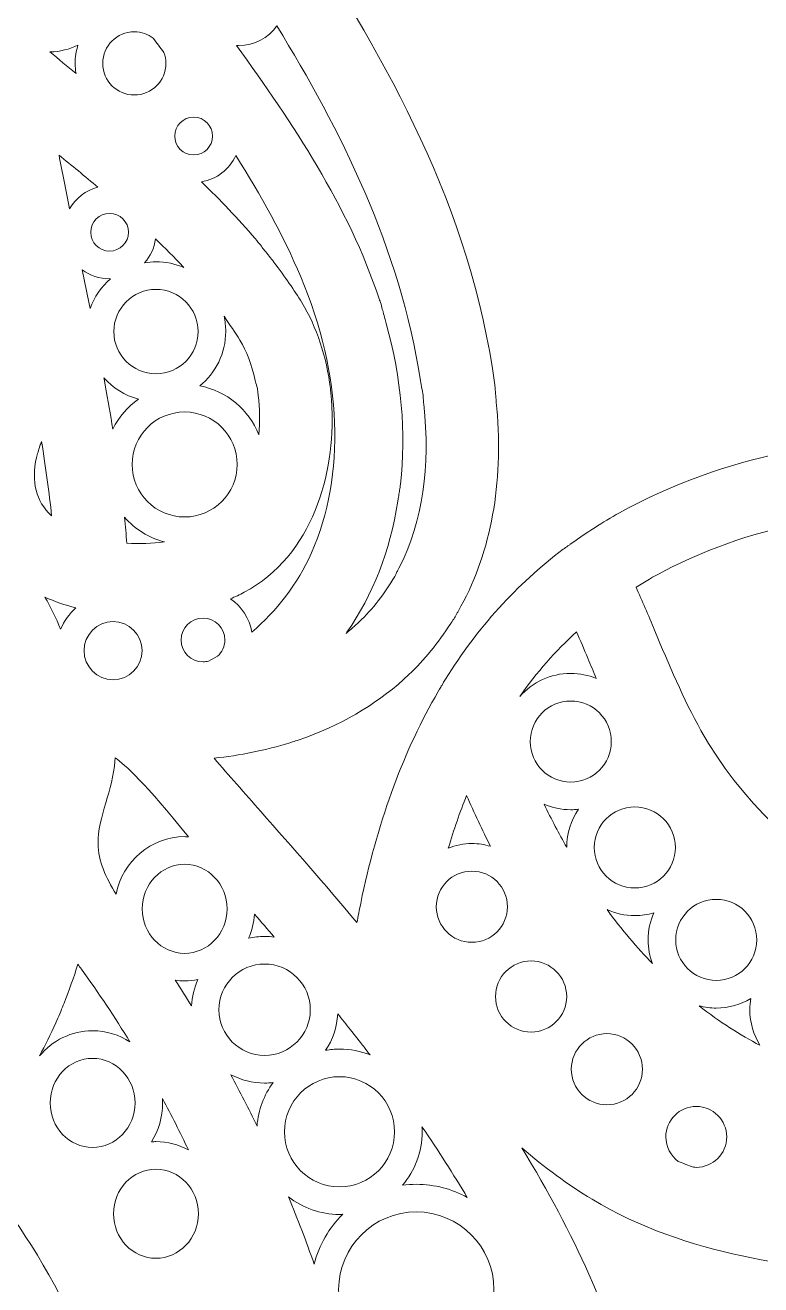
# Model space of a CAD drawing. Header units: millimetres. Extents: x 9 to 1276, y -340 to -50.
# Drawn here: x 516.1 to 569.4, y -254.1 to -162.9 of the extents above; entities that cross this region are included whole.
import ezdxf

# ---------------------------------------------------------------- set-up
doc = ezdxf.new("R2010")
doc.units = ezdxf.units.MM
doc.header["$MEASUREMENT"] = 0
doc.layers.add('Layer 3', color=7, linetype='Continuous')

msp = doc.modelspace()

# ---------------------------------------------------------------- linework, layer by layer
at = {"layer": 'Layer 3', "lineweight": 0}
for points, knots in [([(620.238, -206.34), (619.429, -204.712), (617.164, -200.766), (613.446, -198.856), (613.446, -198.856), (613.448, -198.716), (613.448, -198.716), (613.454, -198.375), (613.459, -198.034), (613.459, -197.692), (613.459, -159.728), (598.675, -124.036), (571.83, -97.192), (544.986, -70.347), (509.295, -55.563), (471.33, -55.563), (433.366, -55.563), (397.674, -70.347), (370.83, -97.192), (344.204, -123.818), (329.428, -159.202), (329.21, -196.848), (325.496, -198.758), (323.232, -202.702), (322.423, -204.329), (320.031, -209.144), (319.552, -215.312), (321.04, -222.166), (323.027, -231.3), (328.296, -238.465), (336.701, -243.465), (343.709, -264.142), (355.191, -282.553), (370.83, -298.192), (397.675, -325.037), (433.366, -339.821), (471.33, -339.821), (509.294, -339.821), (544.986, -325.037), (571.83, -298.192), (586.797, -283.226), (597.978, -265.664), (605.064, -245.993), (613.991, -240.984), (619.56, -233.645), (621.619, -224.176), (623.109, -217.322), (622.631, -211.155), (620.238, -206.34)], [0, 0, 0, 0, 1, 1, 1, 2, 2, 2, 3, 3, 3, 4, 4, 4, 5, 5, 5, 6, 6, 6, 7, 7, 7, 8, 8, 8, 9, 9, 9, 10, 10, 10, 11, 11, 11, 12, 12, 12, 13, 13, 13, 14, 14, 14, 15, 15, 15, 16, 16, 16, 16]), ([(333.933, -203.91), (334.33, -203.381), (334.8, -203.101), (335.901, -203.339), (336.025, -203.429), (336.233, -203.784), (336.219, -204.059), (336.219, -204.059), (335.793, -212.634), (335.793, -212.634), (335.769, -213.114), (336.09, -213.543), (336.557, -213.656), (337.024, -213.769), (337.506, -213.533), (337.704, -213.094), (337.704, -213.094), (341.231, -205.264), (341.231, -205.264), (342.476, -202.494), (341.638, -198.957), (339.239, -196.853), (338.062, -195.82), (336.526, -195.142), (334.842, -194.899), (335.55, -159.491), (349.716, -126.229), (374.793, -101.151), (400.581, -75.364), (434.868, -61.162), (471.337, -61.162), (507.806, -61.162), (542.093, -75.364), (567.881, -101.151), (593.48, -126.751), (607.662, -160.727), (607.868, -196.887), (606.192, -197.134), (604.614, -197.831), (603.436, -198.862), (601.035, -200.967), (600.197, -204.506), (601.445, -207.275), (601.445, -207.275), (604.971, -215.105), (604.971, -215.105), (605.169, -215.543), (605.65, -215.779), (606.117, -215.666), (606.584, -215.554), (606.905, -215.124), (606.882, -214.644), (606.882, -214.644), (606.455, -206.067), (606.455, -206.067), (606.441, -205.794), (606.651, -205.438), (606.775, -205.348), (607.872, -205.107), (608.343, -205.388), (608.743, -205.921), (610.844, -208.716), (609.908, -217.087), (608.508, -219.633), (605.828, -224.506), (600.89, -227.372), (592.969, -228.651), (582.51, -230.333), (570.761, -224.163), (565.036, -213.976), (563.76, -211.702), (562.703, -209.168), (561.682, -206.718), (561.218, -205.605), (560.775, -204.576), (560.337, -203.598), (560.992, -203.184), (561.617, -202.822), (562.232, -202.501), (569.501, -198.688), (576.215, -198.254), (581.617, -197.905), (587.259, -197.54), (592.587, -197.195), (595.165, -192.453), (596.795, -189.45), (595.476, -184.94), (594.311, -180.96), (593.628, -178.635), (593.275, -177.22), (593.26, -176.749), (593.476, -176.243), (593.83, -175.758), (594.235, -175.201), (595.27, -173.784), (596.558, -172.019), (596.297, -169.075), (596.131, -167.179), (595.486, -165.787), (594.868, -164.858), (595.3, -163.723), (595.731, -162.186), (595.731, -160.567), (595.731, -157.577), (592.846, -156.054), (590.728, -154.944), (590.723, -154.9), (590.718, -154.851), (590.714, -154.8), (590.693, -154.542), (590.773, -154.282), (590.937, -154.068), (593.063, -151.322), (595.369, -147.347), (594.282, -144.003), (593.731, -142.328), (592.07, -141.497), (589.319, -140.122), (584.126, -137.524), (578.903, -134.455), (575.867, -129.635), (573.449, -125.794), (572.177, -121.214), (570.946, -116.781), (569.834, -112.778), (568.685, -108.64), (566.685, -104.904), (562.941, -97.91), (553.576, -91.274), (546.06, -87.395), (536.918, -82.678), (528.815, -79.958), (519.788, -78.576), (508.686, -76.873), (497.263, -78.621), (484.867, -83.92), (478.189, -86.774), (473.064, -89.616), (469.235, -92.593), (458.021, -84.573), (441.934, -79.759), (426.01, -79.686), (426.01, -79.686), (425.642, -79.685), (425.642, -79.685), (407.145, -79.685), (390.988, -86.085), (380.148, -97.704), (380.129, -97.726), (380.11, -97.748), (380.092, -97.771), (380.092, -97.771), (378.327, -100.028), (378.327, -100.028), (376.316, -102.189), (375.001, -104.527), (374.419, -106.979), (374.419, -106.979), (374.338, -107.32), (374.338, -107.32), (372.549, -110.855), (371.467, -114.791), (370.593, -117.969), (369.894, -120.521), (369.233, -122.932), (368.375, -124.829), (364.975, -132.3), (357.7, -135.938), (353.352, -138.113), (350.603, -139.488), (348.943, -140.317), (348.39, -142), (347.271, -145.442), (349.721, -149.533), (351.983, -152.373), (351.976, -152.582), (351.962, -152.773), (351.945, -152.935), (349.826, -154.047), (346.944, -155.571), (346.944, -158.556), (346.944, -160.179), (347.375, -161.715), (347.807, -162.848), (347.19, -163.777), (346.545, -165.168), (346.378, -167.061), (346.117, -170.011), (347.408, -171.779), (348.445, -173.201), (348.867, -173.779), (349.205, -174.244), (349.411, -174.73), (349.401, -175.079), (349.197, -176.114), (348.357, -178.973), (347.196, -182.942), (345.879, -187.44), (347.51, -190.444), (350.09, -195.188), (355.419, -195.531), (361.061, -195.895), (366.455, -196.243), (373.169, -196.677), (380.443, -200.49), (381.059, -200.813), (381.684, -201.175), (382.338, -201.588), (381.899, -202.57), (381.455, -203.6), (380.991, -204.713), (379.972, -207.158), (378.918, -209.685), (377.639, -211.966), (371.916, -222.15), (360.171, -228.325), (349.707, -226.641), (341.785, -225.361), (336.847, -222.496), (334.166, -217.624), (332.775, -215.094), (331.752, -206.81), (333.933, -203.91)], [0, 0, 0, 0, 1, 1, 1, 2, 2, 2, 3, 3, 3, 4, 4, 4, 5, 5, 5, 6, 6, 6, 7, 7, 7, 8, 8, 8, 9, 9, 9, 10, 10, 10, 11, 11, 11, 12, 12, 12, 13, 13, 13, 14, 14, 14, 15, 15, 15, 16, 16, 16, 17, 17, 17, 18, 18, 18, 19, 19, 19, 20, 20, 20, 21, 21, 21, 22, 22, 22, 23, 23, 23, 24, 24, 24, 25, 25, 25, 26, 26, 26, 27, 27, 27, 28, 28, 28, 29, 29, 29, 30, 30, 30, 31, 31, 31, 32, 32, 32, 33, 33, 33, 34, 34, 34, 35, 35, 35, 36, 36, 36, 37, 37, 37, 38, 38, 38, 39, 39, 39, 40, 40, 40, 41, 41, 41, 42, 42, 42, 43, 43, 43, 44, 44, 44, 45, 45, 45, 46, 46, 46, 47, 47, 47, 48, 48, 48, 49, 49, 49, 50, 50, 50, 51, 51, 51, 52, 52, 52, 53, 53, 53, 54, 54, 54, 55, 55, 55, 56, 56, 56, 57, 57, 57, 58, 58, 58, 59, 59, 59, 60, 60, 60, 61, 61, 61, 62, 62, 62, 63, 63, 63, 64, 64, 64, 65, 65, 65, 66, 66, 66, 67, 67, 67, 68, 68, 68, 69, 69, 69, 70, 70, 70, 71, 71, 71, 72, 72, 72, 73, 73, 73, 74, 74, 74, 74]), ([(531.493, -111.912), (531.592, -111.829), (531.689, -111.745), (531.821, -111.631), (531.947, -111.522), (532.073, -111.413), (532.21, -111.307), (533.782, -110.097), (535.568, -108.999), (537.67, -107.949), (542.594, -105.488), (549.372, -104.999), (555.355, -106.672), (555.455, -106.7), (555.551, -106.733), (555.651, -106.766), (555.753, -106.8), (555.855, -106.833), (555.965, -106.868), (556.17, -106.93), (556.372, -106.994), (556.571, -107.061), (559.224, -107.954), (561.52, -109.263), (563.223, -110.851), (565.015, -114.047), (566.082, -117.932), (567.026, -121.367), (567.784, -124.13), (568.499, -126.74), (569.528, -129.01), (569.816, -129.645), (570.135, -130.274), (570.476, -130.883), (570.476, -130.883), (570.166, -130.825), (570.166, -130.825), (569.206, -130.645), (568.323, -130.825), (567.615, -131.348), (566.316, -132.306), (566.129, -133.911), (565.932, -135.613), (565.834, -136.458), (565.732, -137.332), (565.492, -138.15), (565.358, -138.606), (565.136, -139.041), (564.834, -139.444), (562.822, -142.117), (559.322, -143.127), (556.932, -143.18), (556.932, -143.18), (556.808, -143.182), (556.808, -143.182), (554.344, -143.182), (552.278, -141.71), (550.455, -140.412), (550.455, -140.412), (547.404, -138.237), (547.404, -138.237), (547.038, -137.977), (546.543, -137.991), (546.194, -138.275), (545.845, -138.557), (545.727, -139.038), (545.906, -139.45), (545.906, -139.45), (547.267, -142.58), (547.267, -142.58), (547.195, -142.566), (547.116, -142.541), (547.033, -142.502), (547.033, -142.502), (540.296, -139.31), (540.296, -139.31), (539.844, -139.096), (539.305, -139.248), (539.032, -139.665), (538.758, -140.082), (538.833, -140.637), (539.208, -140.966), (539.208, -140.966), (544.604, -145.694), (544.604, -145.694), (544.293, -145.847), (544.074, -146.155), (544.048, -146.516), (544.012, -146.988), (544.311, -147.42), (544.766, -147.552), (544.766, -147.552), (549.508, -148.929), (549.508, -148.929), (550.531, -149.227), (552.435, -149.781), (555.027, -149.781), (557.993, -149.781), (560.99, -149.046), (563.934, -147.597), (567.003, -146.087), (569.01, -143.814), (570.07, -140.647), (570.341, -139.835), (570.475, -138.648), (570.616, -137.392), (570.616, -137.392), (570.621, -137.351), (570.621, -137.351), (570.644, -137.144), (570.671, -136.908), (570.701, -136.657), (570.837, -135.53), (571.649, -134.601), (572.751, -134.292), (577.166, -139.91), (583.063, -142.857), (586.976, -144.813), (588.09, -145.368), (588.872, -145.778), (589.314, -146.036), (589.194, -147.193), (587.946, -149.613), (586.126, -151.673), (586.126, -151.673), (585.755, -152.09), (585.755, -152.09), (585.607, -152.256), (585.519, -152.467), (585.504, -152.69), (585.504, -152.69), (585.467, -153.252), (585.467, -153.252), (585.276, -156.338), (585.959, -158.328), (587.509, -159.173), (587.509, -159.173), (588.266, -159.574), (588.266, -159.574), (589.652, -160.3), (590.238, -160.704), (590.476, -160.893), (590.364, -162.414), (589.533, -163.972), (589.498, -164.038), (589.498, -164.038), (588.81, -165.284), (588.81, -165.284), (588.569, -165.722), (588.688, -166.272), (589.091, -166.57), (589.091, -166.57), (590.208, -167.398), (590.208, -167.398), (590.294, -167.474), (590.949, -168.1), (591.075, -169.531), (591.161, -170.519), (590.796, -171.019), (589.997, -172.115), (589.443, -172.876), (588.814, -173.738), (588.361, -174.877), (588.361, -174.877), (588.322, -174.975), (588.322, -174.975), (587.628, -176.801), (588.321, -179.166), (589.281, -182.443), (589.842, -184.359), (591.157, -188.846), (590.557, -189.949), (589.362, -192.149), (585.969, -192.369), (581.27, -192.673), (575.381, -193.054), (568.052, -193.528), (559.797, -197.857), (558.615, -198.476), (557.438, -199.199), (556.097, -200.132), (556.097, -200.132), (556.007, -200.194), (556.007, -200.194), (555.863, -200.293), (555.72, -200.392), (555.578, -200.494), (555.524, -200.533), (555.469, -200.572), (555.411, -200.611), (555.294, -200.69), (555.177, -200.771), (555.066, -200.855), (551.719, -203.372), (548.85, -206.538), (546.536, -210.265), (546.476, -210.363), (546.418, -210.463), (546.367, -210.553), (546.367, -210.553), (546.277, -210.709), (546.277, -210.709), (546.227, -210.793), (546.178, -210.877), (546.114, -210.987), (546.114, -210.987), (546.015, -211.16), (546.015, -211.16), (543.57, -215.344), (541.721, -220.311), (540.519, -225.924), (540.477, -226.114), (540.44, -226.309), (540.404, -226.497), (540.404, -226.497), (540.303, -227.01), (540.303, -227.01), (540.256, -227.246), (540.209, -227.481), (540.163, -227.724), (540.154, -227.775), (540.144, -227.826), (540.135, -227.876), (537.792, -225.071), (535.505, -222.47), (533.184, -219.846), (531.991, -218.498), (530.846, -217.202), (529.786, -215.975), (531.672, -215.786), (533.515, -215.41), (535.283, -214.853), (535.283, -214.853), (535.479, -214.793), (535.479, -214.793), (535.621, -214.751), (535.764, -214.709), (535.943, -214.648), (536.132, -214.582), (536.322, -214.516), (536.508, -214.447), (539.371, -213.38), (541.854, -211.86), (543.89, -209.929), (545.008, -208.868), (545.999, -207.658), (546.918, -206.229), (546.918, -206.229), (546.962, -206.168), (546.962, -206.168), (547.045, -206.054), (547.127, -205.938), (547.196, -205.823), (547.266, -205.71), (547.329, -205.591), (547.398, -205.462), (547.416, -205.426), (547.434, -205.39), (547.457, -205.351), (549.723, -201.388), (550.681, -196.615), (550.305, -191.16), (550.283, -190.849), (550.253, -190.533), (550.222, -190.211), (550.213, -190.121), (550.206, -190.032), (550.197, -189.902), (550.182, -189.712), (550.167, -189.522), (550.143, -189.323), (550.143, -189.323), (550.14, -189.267), (550.14, -189.267), (550.133, -189.167), (550.124, -189.067), (550.111, -188.962), (548.436, -176.202), (542.121, -165.188), (536.165, -156.096), (531.335, -148.724), (524.948, -137.517), (525.238, -125.358), (525.365, -119.952), (527.142, -115.869), (530.832, -112.506), (530.832, -112.506), (531.02, -112.334), (531.02, -112.334), (531.175, -112.192), (531.329, -112.049), (531.493, -111.912)], [0, 0, 0, 0, 1, 1, 1, 2, 2, 2, 3, 3, 3, 4, 4, 4, 5, 5, 5, 6, 6, 6, 7, 7, 7, 8, 8, 8, 9, 9, 9, 10, 10, 10, 11, 11, 11, 12, 12, 12, 13, 13, 13, 14, 14, 14, 15, 15, 15, 16, 16, 16, 17, 17, 17, 18, 18, 18, 19, 19, 19, 20, 20, 20, 21, 21, 21, 22, 22, 22, 23, 23, 23, 24, 24, 24, 25, 25, 25, 26, 26, 26, 27, 27, 27, 28, 28, 28, 29, 29, 29, 30, 30, 30, 31, 31, 31, 32, 32, 32, 33, 33, 33, 34, 34, 34, 35, 35, 35, 36, 36, 36, 37, 37, 37, 38, 38, 38, 39, 39, 39, 40, 40, 40, 41, 41, 41, 42, 42, 42, 43, 43, 43, 44, 44, 44, 45, 45, 45, 46, 46, 46, 47, 47, 47, 48, 48, 48, 49, 49, 49, 50, 50, 50, 51, 51, 51, 52, 52, 52, 53, 53, 53, 54, 54, 54, 55, 55, 55, 56, 56, 56, 57, 57, 57, 58, 58, 58, 59, 59, 59, 60, 60, 60, 61, 61, 61, 62, 62, 62, 63, 63, 63, 64, 64, 64, 65, 65, 65, 66, 66, 66, 67, 67, 67, 68, 68, 68, 69, 69, 69, 70, 70, 70, 71, 71, 71, 72, 72, 72, 73, 73, 73, 74, 74, 74, 75, 75, 75, 76, 76, 76, 77, 77, 77, 78, 78, 78, 79, 79, 79, 80, 80, 80, 81, 81, 81, 82, 82, 82, 83, 83, 83, 84, 84, 84, 85, 85, 85, 86, 86, 86, 87, 87, 87, 88, 88, 88, 89, 89, 89, 90, 90, 90, 91, 91, 91, 92, 92, 92, 93, 93, 93, 94, 94, 94, 95, 95, 95, 96, 96, 96, 97, 97, 97, 97]), ([(542.256, -184.516), (542.256, -184.516), (542.176, -184.22), (542.176, -184.22), (542.127, -184.033), (542.077, -183.846), (542.023, -183.668), (542.003, -183.603), (541.987, -183.538), (541.971, -183.473), (541.931, -183.314), (541.89, -183.157), (541.839, -182.999), (541.817, -182.931), (541.792, -182.866), (541.773, -182.816), (541.773, -182.816), (541.763, -182.791), (541.763, -182.791), (539.478, -175.915), (535.468, -170.035), (531.422, -164.396), (531.471, -164.398), (531.52, -164.403), (531.569, -164.403), (532.708, -164.403), (533.715, -163.838), (534.332, -162.976), (538.915, -170.414), (543.263, -179.043), (544.738, -188.671), (544.763, -188.839), (544.796, -189.006), (544.84, -189.233), (544.86, -189.336), (544.881, -189.439), (544.896, -189.556), (544.902, -189.596), (544.909, -189.637), (544.916, -189.673), (544.926, -189.755), (544.932, -189.838), (544.939, -189.946), (544.948, -190.08), (544.958, -190.215), (544.973, -190.352), (545.465, -194.892), (544.886, -198.832), (543.252, -202.062), (543.252, -202.062), (543.176, -202.214), (543.176, -202.214), (543.139, -202.287), (543.102, -202.36), (543.064, -202.432), (543.02, -202.513), (542.979, -202.597), (542.94, -202.676), (542.94, -202.676), (542.915, -202.728), (542.915, -202.728), (542.899, -202.76), (542.885, -202.792), (542.869, -202.818), (542.148, -204.066), (541.277, -205.179), (540.279, -206.126), (539.981, -206.409), (539.67, -206.68), (539.345, -206.94), (539.368, -206.908), (539.391, -206.876), (539.413, -206.844), (541.276, -204.196), (542.516, -201.008), (543.097, -197.369), (543.097, -197.369), (543.125, -197.193), (543.125, -197.193), (543.148, -197.048), (543.172, -196.903), (543.191, -196.759), (543.199, -196.701), (543.209, -196.644), (543.22, -196.582), (543.245, -196.436), (543.269, -196.29), (543.284, -196.149), (543.704, -192.419), (543.357, -188.503), (542.256, -184.516)], [0, 0, 0, 0, 1, 1, 1, 2, 2, 2, 3, 3, 3, 4, 4, 4, 5, 5, 5, 6, 6, 6, 7, 7, 7, 8, 8, 8, 9, 9, 9, 10, 10, 10, 11, 11, 11, 12, 12, 12, 13, 13, 13, 14, 14, 14, 15, 15, 15, 16, 16, 16, 17, 17, 17, 18, 18, 18, 19, 19, 19, 20, 20, 20, 21, 21, 21, 22, 22, 22, 23, 23, 23, 24, 24, 24, 25, 25, 25, 26, 26, 26, 27, 27, 27, 28, 28, 28, 29, 29, 29, 30, 30, 30, 30]), ([(521.731, -165.686), (521.731, -164.425), (522.757, -163.399), (524.018, -163.399), (524.534, -163.399), (525.009, -163.573), (525.392, -163.862), (525.649, -164.204), (525.904, -164.547), (526.159, -164.89), (526.252, -165.138), (526.305, -165.406), (526.305, -165.686), (526.305, -166.947), (525.279, -167.973), (524.018, -167.973), (522.757, -167.973), (521.731, -166.947), (521.731, -165.686)], [0, 0, 0, 0, 1, 1, 1, 2, 2, 2, 3, 3, 3, 4, 4, 4, 5, 5, 5, 6, 6, 6, 6]), ([(519.798, -166.417), (519.165, -165.897), (518.535, -165.378), (517.911, -164.859), (518.636, -164.838), (519.323, -164.664), (519.941, -164.367), (519.806, -164.783), (519.731, -165.226), (519.731, -165.686), (519.731, -165.935), (519.757, -166.179), (519.798, -166.417)], [0, 0, 0, 0, 1, 1, 1, 2, 2, 2, 3, 3, 3, 4, 4, 4, 4]), ([(526.945, -170.946), (526.945, -170.192), (527.559, -169.578), (528.314, -169.578), (529.068, -169.578), (529.682, -170.192), (529.682, -170.946), (529.682, -171.701), (529.068, -172.314), (528.314, -172.314), (527.559, -172.314), (526.945, -171.701), (526.945, -170.946)], [0, 0, 0, 0, 1, 1, 1, 2, 2, 2, 3, 3, 3, 4, 4, 4, 4]), ([(519.329, -176.205), (519.055, -174.85), (518.802, -173.558), (518.57, -172.333), (519.495, -173.081), (520.439, -173.856), (521.383, -174.652), (520.51, -174.879), (519.776, -175.446), (519.329, -176.205)], [0, 0, 0, 0, 1, 1, 1, 2, 2, 2, 3, 3, 3, 3]), ([(531.364, -172.365), (533.176, -175.212), (534.797, -178.129), (536.07, -181.145), (539.061, -188.23), (539.339, -195.512), (536.834, -201.123), (535.83, -203.374), (534.319, -205.325), (532.52, -206.855), (532.358, -205.853), (531.783, -204.987), (530.97, -204.445), (531.314, -204.298), (531.65, -204.143), (531.975, -203.969), (536.972, -201.299), (538.533, -195.31), (538.327, -190.592), (538.319, -190.422), (538.304, -190.252), (538.289, -190.1), (538.289, -190.1), (538.257, -189.715), (538.257, -189.715), (538.245, -189.556), (538.233, -189.398), (538.214, -189.23), (537.926, -186.884), (537.23, -184.79), (536.144, -183.005), (535.595, -182.102), (534.952, -181.171), (534.118, -180.072), (533.898, -179.783), (533.671, -179.499), (533.447, -179.221), (533.371, -179.126), (533.296, -179.03), (533.213, -178.923), (533.066, -178.733), (532.918, -178.545), (532.761, -178.36), (531.539, -176.921), (530.231, -175.567), (528.879, -174.263), (529.983, -174.076), (530.904, -173.35), (531.364, -172.365)], [0, 0, 0, 0, 1, 1, 1, 2, 2, 2, 3, 3, 3, 4, 4, 4, 5, 5, 5, 6, 6, 6, 7, 7, 7, 8, 8, 8, 9, 9, 9, 10, 10, 10, 11, 11, 11, 12, 12, 12, 13, 13, 13, 14, 14, 14, 15, 15, 15, 16, 16, 16, 16]), ([(522.229, -179.276), (521.475, -179.276), (520.861, -178.662), (520.861, -177.908), (520.861, -177.153), (521.475, -176.54), (522.229, -176.54), (522.984, -176.54), (523.598, -177.153), (523.598, -177.908), (523.598, -178.662), (522.984, -179.276), (522.229, -179.276)], [0, 0, 0, 0, 1, 1, 1, 2, 2, 2, 3, 3, 3, 4, 4, 4, 4]), ([(527.549, -180.41), (527.567, -180.429), (527.584, -180.449), (527.601, -180.468), (526.983, -180.197), (526.301, -180.045), (525.584, -180.045), (525.305, -180.045), (525.033, -180.073), (524.766, -180.117), (525.182, -179.64), (525.464, -179.045), (525.559, -178.39), (526.245, -179.052), (526.913, -179.725), (527.549, -180.41)], [0, 0, 0, 0, 1, 1, 1, 2, 2, 2, 3, 3, 3, 4, 4, 4, 5, 5, 5, 5]), ([(522.229, -181.276), (522.25, -181.276), (522.271, -181.274), (522.292, -181.273), (521.629, -181.844), (521.117, -182.584), (520.82, -183.425), (520.789, -183.277), (520.76, -183.127), (520.73, -182.98), (520.73, -182.979), (520.73, -182.979), (520.73, -182.979), (520.73, -182.979), (520.238, -180.618), (520.238, -180.618), (520.797, -181.03), (521.484, -181.276), (522.229, -181.276)], [0, 0, 0, 0, 1, 1, 1, 2, 2, 2, 3, 3, 3, 4, 4, 4, 5, 5, 5, 6, 6, 6, 6]), ([(528.636, -185.097), (528.636, -186.78), (527.267, -188.149), (525.584, -188.149), (523.901, -188.149), (522.532, -186.78), (522.532, -185.097), (522.532, -183.414), (523.901, -182.045), (525.584, -182.045), (527.267, -182.045), (528.636, -183.414), (528.636, -185.097)], [0, 0, 0, 0, 1, 1, 1, 2, 2, 2, 3, 3, 3, 4, 4, 4, 4]), ([(530.511, -183.994), (530.93, -184.577), (531.315, -185.153), (531.665, -185.728), (532.14, -186.509), (532.502, -187.461), (532.774, -188.641), (532.803, -188.766), (532.838, -188.89), (532.892, -189.078), (532.906, -189.128), (532.923, -189.177), (532.931, -189.223), (532.94, -189.275), (532.944, -189.326), (532.951, -189.402), (532.96, -189.504), (532.971, -189.606), (532.985, -189.716), (533.11, -190.653), (533.121, -191.618), (533.04, -192.56), (532.313, -190.757), (530.708, -189.399), (528.755, -189.024), (529.901, -188.097), (530.636, -186.682), (530.636, -185.097), (530.636, -184.718), (530.591, -184.35), (530.511, -183.994)], [0, 0, 0, 0, 1, 1, 1, 2, 2, 2, 3, 3, 3, 4, 4, 4, 5, 5, 5, 6, 6, 6, 7, 7, 7, 8, 8, 8, 9, 9, 9, 10, 10, 10, 10]), ([(522.464, -192.154), (522.299, -191.132), (522.115, -190.075), (521.911, -188.971), (521.911, -188.971), (521.827, -188.512), (521.827, -188.512), (521.823, -188.491), (521.819, -188.47), (521.815, -188.449), (522.472, -189.184), (523.339, -189.729), (524.322, -189.983), (523.536, -190.539), (522.896, -191.286), (522.464, -192.154)], [0, 0, 0, 0, 1, 1, 1, 2, 2, 2, 3, 3, 3, 4, 4, 4, 5, 5, 5, 5]), ([(527.661, -198.518), (525.566, -198.518), (523.861, -196.813), (523.861, -194.718), (523.861, -192.622), (525.566, -190.918), (527.661, -190.918), (529.756, -190.918), (531.461, -192.622), (531.461, -194.718), (531.461, -196.813), (529.756, -198.518), (527.661, -198.518)], [0, 0, 0, 0, 1, 1, 1, 2, 2, 2, 3, 3, 3, 4, 4, 4, 4]), ([(516.941, -194.206), (516.994, -193.97), (517.088, -193.679), (517.187, -193.379), (517.222, -193.272), (517.261, -193.163), (517.304, -193.049), (517.615, -194.978), (517.856, -196.752), (518.034, -198.44), (518.024, -198.434), (518.014, -198.428), (518.004, -198.421), (516.886, -197.369), (516.539, -195.989), (516.941, -194.206)], [0, 0, 0, 0, 1, 1, 1, 2, 2, 2, 3, 3, 3, 4, 4, 4, 5, 5, 5, 5]), ([(526.208, -200.326), (525.315, -200.445), (524.385, -200.477), (523.473, -200.412), (523.427, -199.798), (523.37, -199.171), (523.308, -198.537), (524.063, -199.397), (525.067, -200.03), (526.208, -200.326)], [0, 0, 0, 0, 1, 1, 1, 2, 2, 2, 3, 3, 3, 3]), ([(519.792, -205.101), (519.313, -205.517), (518.931, -206.041), (518.686, -206.637), (518.352, -205.841), (517.976, -205.064), (517.552, -204.314), (518.251, -204.633), (518.999, -204.895), (519.792, -205.101)], [0, 0, 0, 0, 1, 1, 1, 2, 2, 2, 3, 3, 3, 3]), ([(528.99, -209.004), (528.118, -209.004), (527.41, -208.296), (527.41, -207.425), (527.41, -206.554), (528.118, -205.845), (528.99, -205.845), (529.861, -205.845), (530.569, -206.554), (530.569, -207.425), (530.569, -207.893), (530.36, -208.31), (530.036, -208.599), (529.82, -208.722), (529.601, -208.838), (529.38, -208.949), (529.255, -208.982), (529.125, -209.004), (528.99, -209.004)], [0, 0, 0, 0, 1, 1, 1, 2, 2, 2, 3, 3, 3, 4, 4, 4, 5, 5, 5, 6, 6, 6, 6]), ([(522.481, -206.089), (523.641, -206.089), (524.584, -207.033), (524.584, -208.193), (524.584, -209.352), (523.641, -210.296), (522.481, -210.296), (521.321, -210.296), (520.378, -209.352), (520.378, -208.193), (520.378, -207.033), (521.321, -206.089), (522.481, -206.089)], [0, 0, 0, 0, 1, 1, 1, 2, 2, 2, 3, 3, 3, 4, 4, 4, 4]), ([(551.927, -211.502), (553.151, -209.773), (554.522, -208.205), (556.03, -206.824), (556.295, -207.435), (556.565, -208.069), (556.845, -208.74), (557.047, -209.225), (557.251, -209.713), (557.457, -210.202), (556.886, -209.97), (556.263, -209.84), (555.61, -209.84), (554.145, -209.84), (552.831, -210.485), (551.927, -211.502)], [0, 0, 0, 0, 1, 1, 1, 2, 2, 2, 3, 3, 3, 4, 4, 4, 5, 5, 5, 5]), ([(555.61, -211.84), (557.227, -211.84), (558.543, -213.156), (558.543, -214.774), (558.543, -216.391), (557.227, -217.707), (555.61, -217.707), (553.992, -217.707), (552.676, -216.391), (552.676, -214.774), (552.676, -213.156), (553.992, -211.84), (555.61, -211.84)], [0, 0, 0, 0, 1, 1, 1, 2, 2, 2, 3, 3, 3, 4, 4, 4, 4]), ([(521.959, -219.206), (522.238, -218.246), (522.527, -217.253), (522.614, -216.172), (522.614, -216.172), (522.627, -215.982), (522.627, -215.982), (522.628, -215.975), (522.628, -215.967), (522.629, -215.96), (523.332, -216.42), (524.828, -217.786), (527.932, -221.67), (527.842, -221.665), (527.752, -221.656), (527.661, -221.656), (525.218, -221.656), (523.174, -223.444), (522.696, -225.816), (521.963, -224.644), (521.414, -223.432), (521.391, -222.152), (521.374, -221.213), (521.645, -220.283), (521.959, -219.206)], [0, 0, 0, 0, 1, 1, 1, 2, 2, 2, 3, 3, 3, 4, 4, 4, 5, 5, 5, 6, 6, 6, 7, 7, 7, 8, 8, 8, 8]), ([(546.746, -222.486), (547.146, -221.155), (547.587, -219.879), (548.072, -218.666), (548.628, -219.96), (549.205, -221.187), (549.797, -222.355), (549.372, -222.224), (548.921, -222.152), (548.453, -222.152), (547.849, -222.152), (547.274, -222.273), (546.746, -222.486)], [0, 0, 0, 0, 1, 1, 1, 2, 2, 2, 3, 3, 3, 4, 4, 4, 4]), ([(553.681, -219.314), (554.274, -219.567), (554.926, -219.707), (555.61, -219.707), (555.797, -219.707), (555.981, -219.695), (556.162, -219.674), (555.631, -220.459), (555.319, -221.404), (555.316, -222.421), (554.758, -221.442), (554.213, -220.406), (553.681, -219.314)], [0, 0, 0, 0, 1, 1, 1, 2, 2, 2, 3, 3, 3, 4, 4, 4, 4]), ([(560.248, -225.369), (558.631, -225.369), (557.315, -224.053), (557.315, -222.436), (557.315, -220.818), (558.631, -219.502), (560.248, -219.502), (561.866, -219.502), (563.182, -220.818), (563.182, -222.436), (563.182, -224.053), (561.866, -225.369), (560.248, -225.369)], [0, 0, 0, 0, 1, 1, 1, 2, 2, 2, 3, 3, 3, 4, 4, 4, 4]), ([(527.661, -230.101), (525.968, -230.101), (524.59, -228.655), (524.59, -226.878), (524.59, -225.101), (525.968, -223.656), (527.661, -223.656), (529.355, -223.656), (530.732, -225.101), (530.732, -226.878), (530.732, -228.655), (529.355, -230.101), (527.661, -230.101)], [0, 0, 0, 0, 1, 1, 1, 2, 2, 2, 3, 3, 3, 4, 4, 4, 4]), ([(548.453, -229.303), (547.033, -229.303), (545.878, -228.148), (545.878, -226.728), (545.878, -225.308), (547.033, -224.153), (548.453, -224.153), (549.873, -224.153), (551.028, -225.308), (551.028, -226.728), (551.028, -228.148), (549.873, -229.303), (548.453, -229.303)], [0, 0, 0, 0, 1, 1, 1, 2, 2, 2, 3, 3, 3, 4, 4, 4, 4]), ([(561.524, -230.845), (560.415, -229.697), (559.315, -228.399), (558.238, -226.937), (558.853, -227.212), (559.532, -227.369), (560.248, -227.369), (560.724, -227.369), (561.183, -227.298), (561.618, -227.172), (561.357, -227.773), (561.211, -228.435), (561.211, -229.13), (561.211, -229.734), (561.325, -230.31), (561.524, -230.845)], [0, 0, 0, 0, 1, 1, 1, 2, 2, 2, 3, 3, 3, 4, 4, 4, 5, 5, 5, 5]), ([(563.21, -229.13), (563.21, -227.513), (564.526, -226.197), (566.144, -226.197), (567.762, -226.197), (569.078, -227.513), (569.078, -229.13), (569.078, -230.748), (567.762, -232.064), (566.144, -232.064), (564.526, -232.064), (563.21, -230.748), (563.21, -229.13)], [0, 0, 0, 0, 1, 1, 1, 2, 2, 2, 3, 3, 3, 4, 4, 4, 4]), ([(532.286, -229.009), (532.522, -228.468), (532.668, -227.878), (532.712, -227.26), (533.19, -227.81), (533.669, -228.366), (534.151, -228.929), (533.92, -228.898), (533.687, -228.877), (533.449, -228.877), (533.049, -228.877), (532.661, -228.925), (532.286, -229.009)], [0, 0, 0, 0, 1, 1, 1, 2, 2, 2, 3, 3, 3, 4, 4, 4, 4]), ([(550.165, -233.226), (550.165, -231.806), (551.32, -230.651), (552.74, -230.651), (554.16, -230.651), (555.315, -231.806), (555.315, -233.226), (555.315, -234.646), (554.16, -235.801), (552.74, -235.801), (551.32, -235.801), (550.165, -234.646), (550.165, -233.226)], [0, 0, 0, 0, 1, 1, 1, 2, 2, 2, 3, 3, 3, 4, 4, 4, 4]), ([(518.34, -235.135), (518.539, -234.694), (518.72, -234.241), (518.879, -233.843), (518.879, -233.843), (518.932, -233.711), (518.932, -233.711), (519.301, -232.787), (519.634, -231.842), (519.928, -230.886), (520.017, -231.007), (520.104, -231.126), (520.189, -231.244), (521.434, -232.957), (522.598, -234.715), (523.703, -236.516), (522.919, -236.005), (521.993, -235.704), (520.998, -235.704), (519.463, -235.704), (518.088, -236.412), (517.157, -237.526), (517.567, -236.77), (517.964, -235.97), (518.34, -235.135)], [0, 0, 0, 0, 1, 1, 1, 2, 2, 2, 3, 3, 3, 4, 4, 4, 5, 5, 5, 6, 6, 6, 7, 7, 7, 8, 8, 8, 8]), ([(533.449, -230.877), (535.272, -230.877), (536.755, -232.36), (536.755, -234.183), (536.755, -236.006), (535.272, -237.489), (533.449, -237.489), (531.626, -237.489), (530.143, -236.006), (530.143, -234.183), (530.143, -232.36), (531.626, -230.877), (533.449, -230.877)], [0, 0, 0, 0, 1, 1, 1, 2, 2, 2, 3, 3, 3, 4, 4, 4, 4]), ([(526.985, -232.049), (527.207, -232.079), (527.431, -232.101), (527.661, -232.101), (527.988, -232.101), (528.306, -232.066), (528.616, -232.005), (528.35, -232.592), (528.193, -233.235), (528.158, -233.911), (527.775, -233.289), (527.384, -232.668), (526.985, -232.049)], [0, 0, 0, 0, 1, 1, 1, 2, 2, 2, 3, 3, 3, 4, 4, 4, 4]), ([(564.902, -233.9), (565.3, -234.003), (565.715, -234.064), (566.144, -234.064), (567.057, -234.064), (567.91, -233.81), (568.645, -233.376), (568.601, -233.639), (568.573, -233.908), (568.573, -234.183), (568.573, -235.128), (568.844, -236.008), (569.307, -236.759), (567.879, -236.01), (566.399, -235.072), (564.902, -233.9)], [0, 0, 0, 0, 1, 1, 1, 2, 2, 2, 3, 3, 3, 4, 4, 4, 5, 5, 5, 5]), ([(537.865, -237.12), (538.376, -236.354), (538.691, -235.447), (538.744, -234.472), (539.051, -234.856), (539.358, -235.239), (539.664, -235.629), (539.664, -235.629), (540.392, -236.558), (540.392, -236.558), (540.487, -236.678), (540.581, -236.798), (540.674, -236.919), (540.813, -237.099), (540.946, -237.277), (541.083, -237.457), (540.398, -237.183), (539.653, -237.028), (538.872, -237.028), (538.528, -237.028), (538.193, -237.064), (537.865, -237.12)], [0, 0, 0, 0, 1, 1, 1, 2, 2, 2, 3, 3, 3, 4, 4, 4, 5, 5, 5, 6, 6, 6, 7, 7, 7, 7]), ([(558.226, -235.914), (559.646, -235.914), (560.801, -237.069), (560.801, -238.489), (560.801, -239.909), (559.646, -241.064), (558.226, -241.064), (556.806, -241.064), (555.651, -239.909), (555.651, -238.489), (555.651, -237.069), (556.806, -235.914), (558.226, -235.914)], [0, 0, 0, 0, 1, 1, 1, 2, 2, 2, 3, 3, 3, 4, 4, 4, 4]), ([(520.998, -237.704), (522.691, -237.704), (524.069, -239.149), (524.069, -240.926), (524.069, -242.703), (522.691, -244.149), (520.998, -244.149), (519.304, -244.149), (517.926, -242.703), (517.926, -240.926), (517.926, -239.149), (519.304, -237.704), (520.998, -237.704)], [0, 0, 0, 0, 1, 1, 1, 2, 2, 2, 3, 3, 3, 4, 4, 4, 4]), ([(534.074, -239.449), (533.408, -240.342), (532.984, -241.424), (532.902, -242.6), (532.3, -241.35), (531.667, -240.115), (531.012, -238.892), (531.743, -239.271), (532.57, -239.49), (533.449, -239.49), (533.661, -239.49), (533.869, -239.474), (534.074, -239.449)], [0, 0, 0, 0, 1, 1, 1, 2, 2, 2, 3, 3, 3, 4, 4, 4, 4]), ([(538.872, -239.029), (541.07, -239.029), (542.859, -240.817), (542.859, -243.016), (542.859, -245.215), (541.07, -247.003), (538.872, -247.003), (536.673, -247.003), (534.884, -245.215), (534.884, -243.016), (534.884, -240.817), (536.673, -239.029), (538.872, -239.029)], [0, 0, 0, 0, 1, 1, 1, 2, 2, 2, 3, 3, 3, 4, 4, 4, 4]), ([(526.054, -240.61), (526.705, -241.826), (527.335, -243.061), (527.935, -244.327), (527.231, -243.946), (526.432, -243.728), (525.584, -243.728), (525.475, -243.728), (525.368, -243.738), (525.26, -243.745), (525.77, -242.931), (526.069, -241.965), (526.069, -240.926), (526.069, -240.82), (526.06, -240.715), (526.054, -240.61)], [0, 0, 0, 0, 1, 1, 1, 2, 2, 2, 3, 3, 3, 4, 4, 4, 5, 5, 5, 5]), ([(564.696, -241.182), (565.912, -241.182), (566.901, -242.17), (566.901, -243.386), (566.901, -244.602), (565.912, -245.591), (564.696, -245.591), (564.625, -245.591), (564.556, -245.587), (564.487, -245.58), (564.119, -245.448), (563.755, -245.307), (563.393, -245.161), (562.848, -244.759), (562.492, -244.114), (562.492, -243.386), (562.492, -242.17), (563.481, -241.182), (564.696, -241.182)], [0, 0, 0, 0, 1, 1, 1, 2, 2, 2, 3, 3, 3, 4, 4, 4, 5, 5, 5, 6, 6, 6, 6]), ([(567.881, -294.239), (542.094, -320.026), (507.807, -334.229), (471.337, -334.229), (434.867, -334.229), (400.581, -320.026), (374.793, -294.239), (361.479, -280.924), (351.266, -265.425), (344.414, -248.141), (350.115, -250.149), (356.557, -251.282), (362.423, -251.282), (363.028, -251.282), (363.63, -251.267), (364.213, -251.238), (370.527, -250.92), (378.653, -250.025), (385.512, -245.894), (387.274, -244.831), (388.966, -243.595), (390.597, -242.175), (388.681, -245.309), (387.073, -248.343), (385.751, -251.318), (378.065, -268.599), (380.183, -287.257), (391.28, -300.011), (392.119, -300.975), (393.045, -301.912), (394.109, -302.875), (394.109, -302.875), (394.435, -303.172), (394.435, -303.172), (395.21, -303.855), (396.038, -304.52), (396.892, -305.146), (402.696, -309.459), (409.866, -312.122), (418.2, -313.06), (420.732, -313.831), (423.284, -314.465), (425.786, -314.945), (435.658, -316.834), (444.547, -316.711), (452.206, -314.58), (459.654, -312.511), (466.118, -308.407), (470.564, -302.953), (474.953, -309.341), (482.126, -314.272), (490.468, -316.591), (494.512, -317.716), (498.948, -318.287), (503.652, -318.287), (507.814, -318.287), (512.268, -317.838), (516.889, -316.954), (519.392, -316.474), (521.945, -315.84), (524.477, -315.069), (532.81, -314.13), (539.977, -311.469), (545.773, -307.164), (546.647, -306.522), (547.477, -305.854), (548.243, -305.178), (548.327, -305.103), (548.411, -305.027), (548.48, -304.962), (548.48, -304.962), (548.562, -304.888), (548.562, -304.888), (549.634, -303.917), (550.561, -302.978), (551.395, -302.019), (562.492, -289.267), (564.611, -270.61), (556.924, -253.328), (555.6, -250.353), (553.993, -247.318), (552.077, -244.184), (553.708, -245.606), (555.4, -246.843), (557.164, -247.906), (564.019, -252.034), (572.147, -252.929), (578.462, -253.248), (579.047, -253.278), (579.649, -253.293), (580.251, -253.293), (585.766, -253.293), (591.868, -252.276), (597.322, -250.473), (590.481, -266.822), (580.584, -281.536), (567.881, -294.239)], [0, 0, 0, 0, 1, 1, 1, 2, 2, 2, 3, 3, 3, 4, 4, 4, 5, 5, 5, 6, 6, 6, 7, 7, 7, 8, 8, 8, 9, 9, 9, 10, 10, 10, 11, 11, 11, 12, 12, 12, 13, 13, 13, 14, 14, 14, 15, 15, 15, 16, 16, 16, 17, 17, 17, 18, 18, 18, 19, 19, 19, 20, 20, 20, 21, 21, 21, 22, 22, 22, 23, 23, 23, 24, 24, 24, 25, 25, 25, 26, 26, 26, 27, 27, 27, 28, 28, 28, 29, 29, 29, 30, 30, 30, 31, 31, 31, 32, 32, 32, 32]), ([(544.841, -242.653), (546.031, -244.396), (547.125, -246.101), (548.121, -247.774), (547.027, -247.166), (545.769, -246.818), (544.431, -246.818), (544.092, -246.818), (543.76, -246.842), (543.433, -246.885), (544.32, -245.841), (544.859, -244.491), (544.859, -243.016), (544.859, -242.893), (544.848, -242.774), (544.841, -242.653)], [0, 0, 0, 0, 1, 1, 1, 2, 2, 2, 3, 3, 3, 4, 4, 4, 5, 5, 5, 5]), ([(516.356, -294.645), (512.567, -297.041), (506.196, -298.431), (501.351, -296.452), (498.683, -295.363), (496.996, -293.393), (496.336, -290.598), (495.704, -287.919), (502.119, -278.967), (501.828, -278.58), (501.537, -278.194), (497.666, -278.95), (494.691, -280.294), (490.341, -282.589), (487.142, -287.103), (486.83, -291.953), (486.691, -294.125), (486.836, -296.186), (487.261, -298.112), (485.564, -296.918), (484.015, -295.565), (482.638, -294.07), (480.251, -291.481), (478.44, -288.532), (477.255, -285.304), (477.107, -284.899), (469.637, -262.516), (469.728, -261.976), (469.881, -262.331), (465.536, -273.237), (465.01, -284.306), (463.527, -287.862), (461.494, -290.481), (460.037, -292.062), (458.854, -293.346), (457.542, -294.527), (456.117, -295.592), (456.449, -293.798), (456.895, -291.843), (456.425, -289.905), (453.001, -275.765), (441.781, -276.049), (441.781, -276.049), (441.39, -276.007), (441.008, -276.2), (440.81, -276.542), (440.612, -276.884), (440.634, -277.31), (440.866, -277.63), (440.866, -277.63), (441.298, -278.226), (441.298, -278.226), (443.306, -281.004), (446.295, -286.237), (445.771, -288.455), (445.166, -291.02), (443.552, -292.904), (441.103, -293.904), (436.438, -295.806), (430.291, -294.457), (426.629, -292.144), (424.685, -290.915), (423.048, -289.393), (421.761, -287.621), (421.617, -287.422), (421.474, -287.22), (421.339, -287.015), (421.227, -286.844), (421.122, -286.669), (421.019, -286.494), (421.019, -286.494), (420.968, -286.41), (420.968, -286.41), (419.939, -284.695), (419.203, -282.793), (418.779, -280.756), (417.86, -276.356), (418.187, -271.201), (419.75, -265.433), (419.785, -265.305), (419.823, -265.177), (419.866, -265.035), (419.866, -265.035), (419.96, -264.715), (419.96, -264.715), (420.025, -264.487), (420.094, -264.259), (420.168, -264.012), (420.168, -264.012), (420.187, -263.951), (420.187, -263.951), (422.039, -257.841), (424.734, -252.752), (426.671, -249.556), (426.671, -249.556), (426.886, -249.199), (426.886, -249.199), (426.986, -249.031), (427.086, -248.865), (427.187, -248.703), (427.31, -248.508), (427.434, -248.32), (427.559, -248.13), (427.559, -248.13), (427.974, -247.495), (427.974, -247.495), (428.077, -247.334), (428.181, -247.173), (428.282, -247.024), (428.622, -246.523), (428.952, -246.019), (429.282, -245.515), (429.336, -245.433), (429.39, -245.35), (429.445, -245.267), (429.714, -245.588), (429.999, -245.916), (430.306, -246.258), (430.306, -246.258), (430.391, -246.353), (430.391, -246.353), (430.52, -246.497), (430.649, -246.642), (430.776, -246.778), (430.829, -246.835), (430.881, -246.895), (430.935, -246.956), (431.037, -247.072), (431.14, -247.188), (431.251, -247.304), (431.979, -248.055), (432.762, -248.797), (433.572, -249.503), (433.572, -249.503), (433.761, -249.67), (433.761, -249.67), (433.792, -249.698), (433.823, -249.726), (433.855, -249.753), (439.966, -255.188), (447.388, -258.987), (455.423, -260.562), (460.306, -261.519), (465.302, -261.499), (470.247, -261.145), (474.634, -260.83), (479.073, -260.309), (483.381, -259.347), (492.221, -257.374), (501.125, -253.766), (508.281, -248.135), (509.429, -247.233), (510.542, -246.311), (511.497, -245.214), (511.497, -245.214), (511.522, -245.185), (511.522, -245.185), (511.564, -245.136), (511.607, -245.087), (511.652, -245.04), (511.691, -244.999), (511.729, -244.958), (511.768, -244.918), (511.922, -244.755), (515.397, -249.46), (515.678, -249.882), (520.501, -257.14), (523.978, -265.795), (524.783, -274.513), (525.039, -277.29), (525.037, -280.145), (524.465, -282.885), (523.408, -287.954), (520.68, -291.911), (516.356, -294.645)], [0, 0, 0, 0, 1, 1, 1, 2, 2, 2, 3, 3, 3, 4, 4, 4, 5, 5, 5, 6, 6, 6, 7, 7, 7, 8, 8, 8, 9, 9, 9, 10, 10, 10, 11, 11, 11, 12, 12, 12, 13, 13, 13, 14, 14, 14, 15, 15, 15, 16, 16, 16, 17, 17, 17, 18, 18, 18, 19, 19, 19, 20, 20, 20, 21, 21, 21, 22, 22, 22, 23, 23, 23, 24, 24, 24, 25, 25, 25, 26, 26, 26, 27, 27, 27, 28, 28, 28, 29, 29, 29, 30, 30, 30, 31, 31, 31, 32, 32, 32, 33, 33, 33, 34, 34, 34, 35, 35, 35, 36, 36, 36, 37, 37, 37, 38, 38, 38, 39, 39, 39, 40, 40, 40, 41, 41, 41, 42, 42, 42, 43, 43, 43, 44, 44, 44, 45, 45, 45, 46, 46, 46, 47, 47, 47, 48, 48, 48, 49, 49, 49, 50, 50, 50, 51, 51, 51, 52, 52, 52, 53, 53, 53, 54, 54, 54, 55, 55, 55, 56, 56, 56, 57, 57, 57, 58, 58, 58, 58]), ([(525.584, -245.728), (527.278, -245.728), (528.655, -247.174), (528.655, -248.95), (528.655, -250.727), (527.278, -252.173), (525.584, -252.173), (523.891, -252.173), (522.513, -250.727), (522.513, -248.95), (522.513, -247.174), (523.891, -245.728), (525.584, -245.728)], [0, 0, 0, 0, 1, 1, 1, 2, 2, 2, 3, 3, 3, 4, 4, 4, 4]), ([(535.182, -247.722), (536.2, -248.522), (537.48, -249.003), (538.872, -249.003), (538.952, -249.003), (539.03, -248.994), (539.109, -248.991), (538.115, -249.963), (537.386, -251.203), (537.038, -252.593), (536.464, -250.955), (535.845, -249.33), (535.182, -247.722)], [0, 0, 0, 0, 1, 1, 1, 2, 2, 2, 3, 3, 3, 4, 4, 4, 4]), ([(538.81, -254.438), (538.81, -251.339), (541.331, -248.818), (544.431, -248.818), (547.53, -248.818), (550.051, -251.339), (550.051, -254.438), (550.051, -257.538), (547.53, -260.059), (544.431, -260.059), (541.331, -260.059), (538.81, -257.538), (538.81, -254.438)], [0, 0, 0, 0, 1, 1, 1, 2, 2, 2, 3, 3, 3, 4, 4, 4, 4])]:
    msp.add_open_spline(points, degree=3, knots=knots, dxfattribs=at)

doc.saveas('drawing.dxf')
